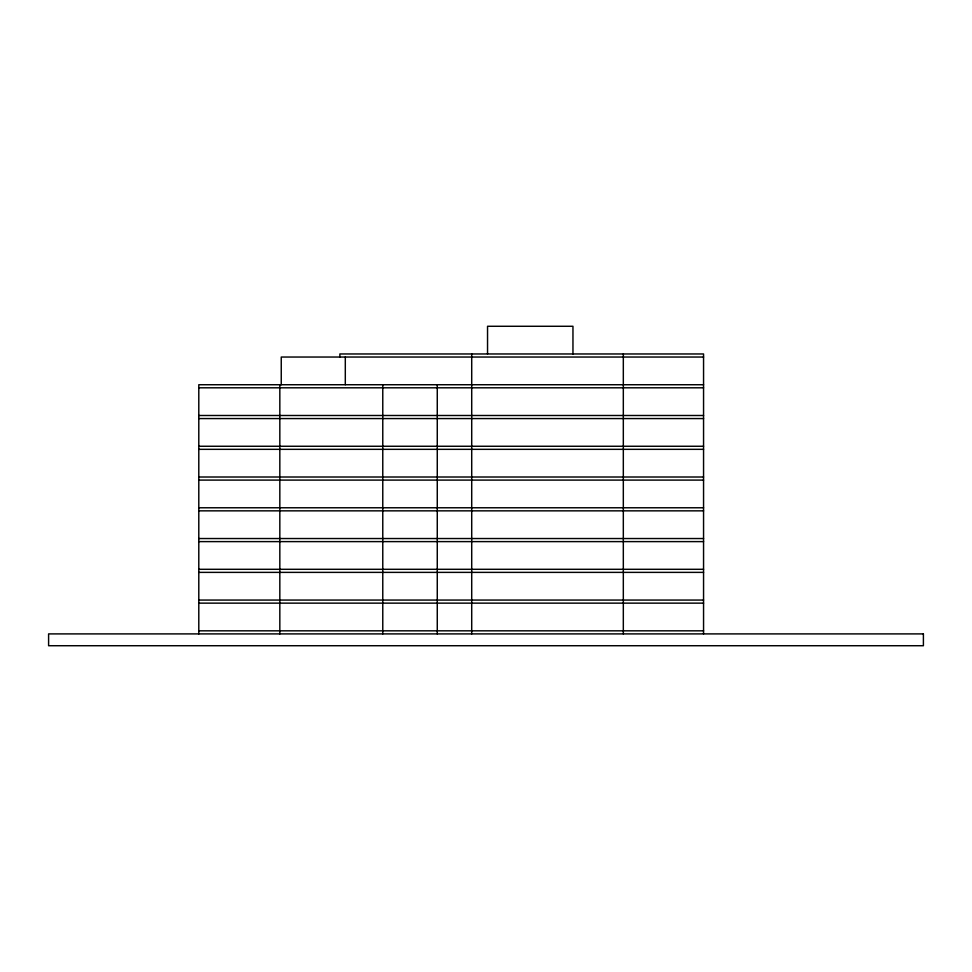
<?xml version="1.0" encoding="UTF-8"?>
<svg xmlns="http://www.w3.org/2000/svg" width="972" height="972" viewBox="0 0 972 972"><rect width="100%" height="100%" fill="white"/><g stroke="black" fill="none" stroke-linecap="round" stroke-linejoin="round"><path stroke-width="1.46" d="M703.558 357.04L281.248 357.04L281.248 384.73M703.558 384.73L198.798 384.73L198.798 633.902M198.798 387.804L703.558 387.804M198.798 415.494L703.558 415.494M198.798 418.568L703.558 418.568M198.798 446.257L703.558 446.257M198.798 449.331L703.558 449.331M198.798 477.009L703.558 477.009M198.798 480.095L703.558 480.095M198.798 507.773L703.558 507.773M198.798 510.847L703.558 510.847M198.798 538.537L703.558 538.537M198.798 541.611L703.558 541.611M198.798 569.3L703.558 569.3M198.798 572.374L703.558 572.374M198.798 600.064L703.558 600.064M198.798 603.138L703.558 603.138M198.798 630.828L703.558 630.828M703.558 633.902L703.558 353.966L339.872 353.966L339.872 357.04M623.319 353.966L623.319 633.902M572.958 353.966L572.958 326.276L487.543 326.276L487.543 353.966M471.712 353.966L471.712 633.902M437.266 384.73L437.266 633.902M382.774 384.73L382.774 633.902M345.303 357.04L345.303 384.73M279.827 384.73L279.827 633.902M923.4 633.902L48.6 633.902L48.6 645.724L923.4 645.724L923.4 633.902"/></g></svg>
